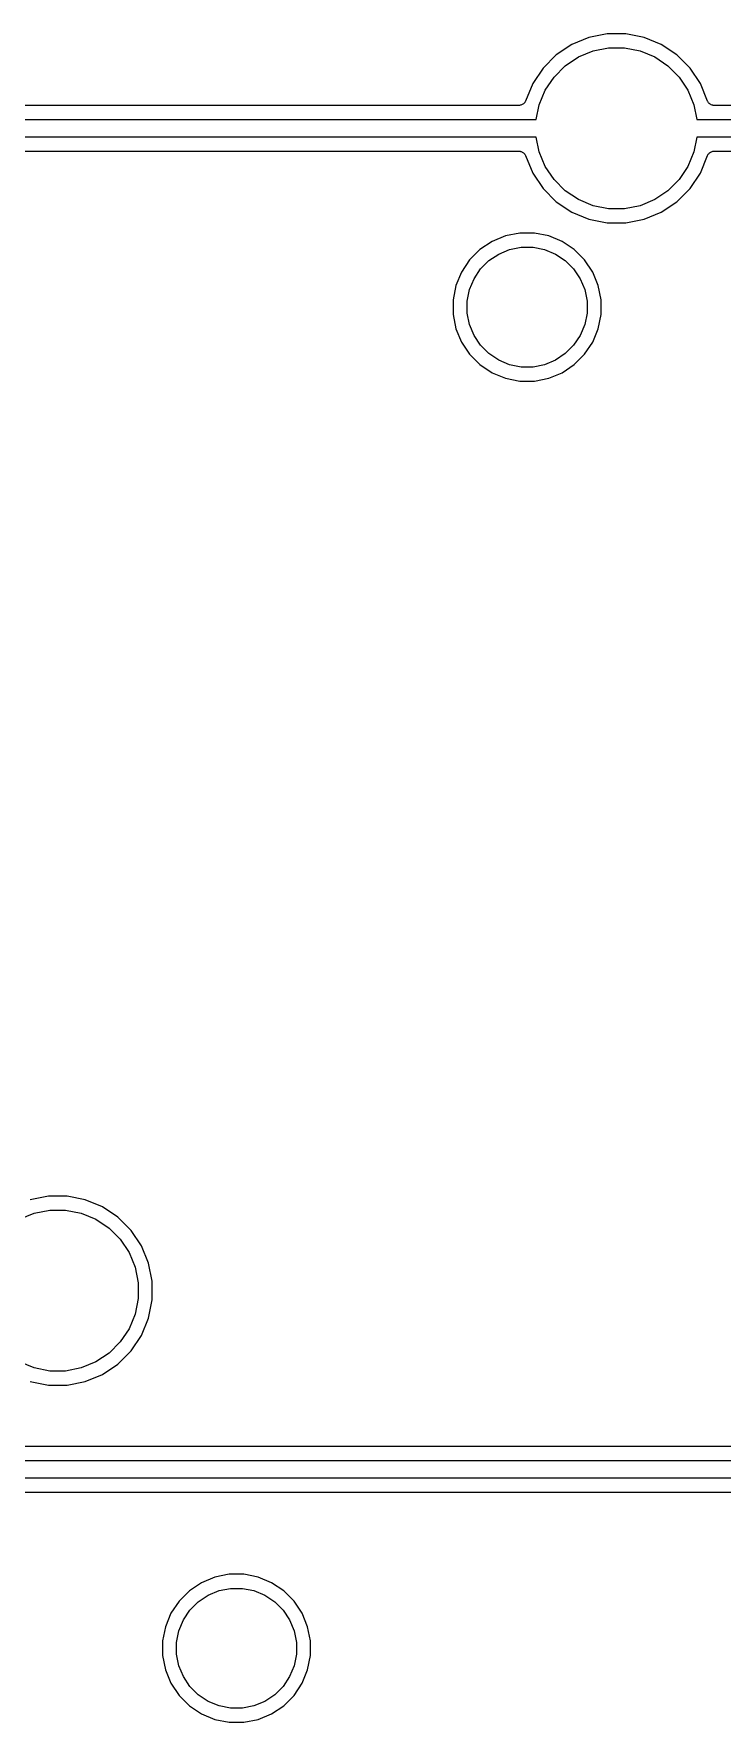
# Model space of a CAD drawing. Extents: x 0.9 to 12.6, y -6.4 to -2.3.
# Drawn here: x 9.649 to 10.034, y -4.354 to -3.41 of the extents above; entities that cross this region are included whole.
import ezdxf

# ---------------------------------------------------------------- set-up
doc = ezdxf.new("R2010")
doc.units = 0
doc.header["$MEASUREMENT"] = 0
doc.layers.add('BLACK', color=7, linetype='CONTINUOUS')

msp = doc.modelspace()

# ---------------------------------------------------------------- linework, layer by layer
at = {"layer": 'BLACK', "linetype": 'CONTINUOUS'}
for p, q in [((9.94995, -3.41564), (9.94129, -3.42143)), ((9.95958, -3.41166), (9.94995, -3.41564)), ((9.96979, -3.40963), (9.95958, -3.41166)), ((9.96187, -3.41923), (9.97057, -3.4175)), ((9.98021, -3.40963), (9.96979, -3.40963)), ((9.97057, -3.4175), (9.97943, -3.4175)), ((9.97943, -3.4175), (9.98813, -3.41923)), ((9.99042, -3.41166), (9.98021, -3.40963)), ((10, -3.41564), (9.99042, -3.41166)), ((10.0087, -3.42143), (10, -3.41564)), ((9.94129, -3.42143), (9.93393, -3.42879)), ((9.94005, -3.43381), (9.94631, -3.42755)), ((9.94631, -3.42755), (9.95368, -3.42262)), ((9.95368, -3.42262), (9.96187, -3.41923)), ((9.98813, -3.41923), (9.99632, -3.42262)), ((9.99632, -3.42262), (10.0037, -3.42755)), ((10.0037, -3.42755), (10.01, -3.43381)), ((10.0161, -3.42879), (10.0087, -3.42143)), ((9.93393, -3.42879), (9.92814, -3.43745)), ((9.93512, -3.44118), (9.94005, -3.43381)), ((10.01, -3.43381), (10.0149, -3.44118)), ((10.0219, -3.43745), (10.0161, -3.42879)), ((9.92814, -3.43745), (9.92408, -3.44727)), ((9.93173, -3.44937), (9.93512, -3.44118)), ((10.0149, -3.44118), (10.0183, -3.44937)), ((10.0259, -3.44727), (10.0219, -3.43745)), ((9.92044, -3.4497), (9.27956, -3.4497)), ((9.92081, -3.44967), (9.92044, -3.4497)), ((9.92117, -3.44964), (9.92081, -3.44967)), ((9.92119, -3.44963), (9.92117, -3.44964)), ((9.9212, -3.44963), (9.92119, -3.44963)), ((9.92156, -3.44952), (9.9212, -3.44963)), ((9.92191, -3.44942), (9.92156, -3.44952)), ((9.92192, -3.44941), (9.92191, -3.44942)), ((9.92194, -3.44941), (9.92192, -3.44941)), ((9.92226, -3.44923), (9.92194, -3.44941)), ((9.92259, -3.44907), (9.92226, -3.44923)), ((9.9226, -3.44905), (9.92259, -3.44907)), ((9.92262, -3.44905), (9.9226, -3.44905)), ((9.9229, -3.44882), (9.92262, -3.44905)), ((9.92319, -3.44859), (9.9229, -3.44882)), ((9.9232, -3.44857), (9.92319, -3.44859)), ((9.92321, -3.44856), (9.9232, -3.44857)), ((9.92345, -3.44828), (9.92321, -3.44856)), ((9.92368, -3.448), (9.92345, -3.44828)), ((9.92369, -3.44798), (9.92368, -3.448)), ((9.9237, -3.44797), (9.92369, -3.44798)), ((9.92388, -3.44765), (9.9237, -3.44797)), ((9.92405, -3.44732), (9.92388, -3.44765)), ((9.92407, -3.44729), (9.92405, -3.44732)), ((9.92408, -3.44727), (9.92407, -3.44729)), ((9.92407, -3.44729), (9.92407, -3.44729)), ((9.92407, -3.44729), (9.92407, -3.44729)), ((9.9301, -3.45758), (9.93173, -3.44937)), ((10.0183, -3.44937), (10.0199, -3.45758)), ((10.0261, -3.4476), (10.0259, -3.44727)), ((10.0263, -3.44792), (10.0261, -3.4476)), ((10.0263, -3.44794), (10.0263, -3.44792)), ((10.0263, -3.44795), (10.0263, -3.44794)), ((10.0265, -3.44824), (10.0263, -3.44795)), ((10.0267, -3.44852), (10.0265, -3.44824)), ((10.0268, -3.44853), (10.0267, -3.44852)), ((10.0268, -3.44855), (10.0268, -3.44853)), ((10.0271, -3.44878), (10.0268, -3.44855)), ((10.0273, -3.44902), (10.0271, -3.44878)), ((10.0274, -3.44902), (10.0273, -3.44902)), ((10.0274, -3.44904), (10.0274, -3.44902)), ((10.0277, -3.44921), (10.0274, -3.44904)), ((10.028, -3.44939), (10.0277, -3.44921)), ((10.028, -3.4494), (10.028, -3.44939)), ((10.028, -3.44939), (10.028, -3.44939)), ((10.0284, -3.44951), (10.028, -3.4494)), ((10.0287, -3.44962), (10.0284, -3.44951)), ((10.0288, -3.44962), (10.0287, -3.44962)), ((10.0288, -3.44963), (10.0288, -3.44962)), ((10.0291, -3.44966), (10.0288, -3.44963)), ((10.0295, -3.4497), (10.0291, -3.44966)), ((10.0296, -3.4497), (10.0295, -3.4497)), ((10.0295, -3.4497), (10.0295, -3.4497)), ((10.0295, -3.4497), (10.0295, -3.4497)), ((10.0295, -3.4497), (10.0295, -3.4497)), ((10.6704, -3.4497), (10.0296, -3.4497)), ((9.2699, -3.45758), (9.9301, -3.45758)), ((10.0199, -3.45758), (10.6801, -3.45758)), ((9.9301, -3.46742), (9.2699, -3.46742)), ((9.93173, -3.47563), (9.9301, -3.46742)), ((10.0199, -3.46742), (10.0183, -3.47563)), ((10.6801, -3.46742), (10.0199, -3.46742)), ((9.40997, -3.4753), (9.92044, -3.4753)), ((9.92044, -3.4753), (9.92046, -3.4753)), ((9.92046, -3.4753), (9.92046, -3.4753)), ((9.92046, -3.4753), (9.92046, -3.4753)), ((9.92046, -3.4753), (9.92049, -3.4753)), ((9.92049, -3.4753), (9.92086, -3.47534)), ((9.92086, -3.47534), (9.92122, -3.47537)), ((9.92122, -3.47537), (9.92124, -3.47538)), ((9.92124, -3.47538), (9.92126, -3.47538)), ((9.92126, -3.47538), (9.92161, -3.47549)), ((9.92161, -3.47549), (9.92196, -3.4756)), ((9.92196, -3.4756), (9.92197, -3.47561)), ((9.92197, -3.47561), (9.92199, -3.47561)), ((9.92199, -3.47561), (9.92231, -3.47579)), ((9.92231, -3.47579), (9.92263, -3.47596)), ((9.92263, -3.47596), (9.92265, -3.47598)), ((9.92265, -3.47598), (9.92266, -3.47598)), ((9.92266, -3.47598), (9.92294, -3.47622)), ((9.92294, -3.47622), (9.92323, -3.47645)), ((9.92323, -3.47645), (9.92324, -3.47647)), ((9.92324, -3.47647), (9.92325, -3.47648)), ((9.92325, -3.47648), (9.92348, -3.47676)), ((9.92348, -3.47676), (9.92371, -3.47705)), ((9.92371, -3.47705), (9.92372, -3.47706)), ((9.92372, -3.47706), (9.92373, -3.47708)), ((9.92373, -3.47708), (9.9239, -3.4774)), ((9.9239, -3.4774), (9.92408, -3.47773)), ((9.92408, -3.47773), (9.92814, -3.48755)), ((9.93512, -3.48382), (9.93173, -3.47563)), ((9.94005, -3.49119), (9.93512, -3.48382)), ((10.0149, -3.48382), (10.01, -3.49119)), ((10.0183, -3.47563), (10.0149, -3.48382)), ((10.0219, -3.48755), (10.0259, -3.47773)), ((10.0259, -3.47768), (10.0261, -3.47735)), ((10.0259, -3.47771), (10.0259, -3.47768)), ((10.0259, -3.47773), (10.0259, -3.47771)), ((10.0259, -3.47771), (10.0259, -3.47771)), ((10.0259, -3.47771), (10.0259, -3.47771)), ((10.0261, -3.47735), (10.0263, -3.47703)), ((10.0263, -3.477), (10.0266, -3.47672)), ((10.0263, -3.47702), (10.0263, -3.477)), ((10.0263, -3.47703), (10.0263, -3.47702)), ((10.0266, -3.47672), (10.0268, -3.47644)), ((10.0268, -3.47641), (10.0271, -3.47618)), ((10.0268, -3.47643), (10.0268, -3.47641)), ((10.0268, -3.47644), (10.0268, -3.47643)), ((10.0271, -3.47618), (10.0274, -3.47595)), ((10.0274, -3.47593), (10.0277, -3.47576)), ((10.0274, -3.47594), (10.0274, -3.47593)), ((10.0274, -3.47595), (10.0274, -3.47594)), ((10.0277, -3.47576), (10.0281, -3.47559)), ((10.0281, -3.47558), (10.0284, -3.47548)), ((10.0281, -3.47559), (10.0281, -3.47558)), ((10.0281, -3.47559), (10.0281, -3.47559)), ((10.0284, -3.47548), (10.0288, -3.47537)), ((10.0288, -3.47536), (10.0292, -3.47533)), ((10.0288, -3.47537), (10.0288, -3.47536)), ((10.0288, -3.47537), (10.0288, -3.47537)), ((10.0292, -3.47533), (10.0296, -3.4753)), ((10.0296, -3.4753), (10.09, -3.4753)), ((9.92814, -3.48755), (9.93393, -3.49621)), ((9.94631, -3.49745), (9.94005, -3.49119)), ((10.01, -3.49119), (10.0037, -3.49745)), ((10.0161, -3.49621), (10.0219, -3.48755)), ((9.93393, -3.49621), (9.94129, -3.50357)), ((9.95368, -3.50238), (9.94631, -3.49745)), ((9.96187, -3.50577), (9.95368, -3.50238)), ((9.99632, -3.50238), (9.98813, -3.50577)), ((10.0037, -3.49745), (9.99632, -3.50238)), ((10.0087, -3.50357), (10.0161, -3.49621)), ((9.94129, -3.50357), (9.94995, -3.50936)), ((9.94995, -3.50936), (9.95958, -3.51334)), ((9.97057, -3.5075), (9.96187, -3.50577)), ((9.97943, -3.5075), (9.97057, -3.5075)), ((9.98813, -3.50577), (9.97943, -3.5075)), ((9.99042, -3.51334), (10, -3.50936)), ((10, -3.50936), (10.0087, -3.50357)), ((9.92093, -3.52113), (9.91293, -3.52272)), ((9.92907, -3.52113), (9.92093, -3.52113)), ((9.93707, -3.52272), (9.92907, -3.52113)), ((9.95958, -3.51334), (9.96979, -3.51537)), ((9.96979, -3.51537), (9.98021, -3.51537)), ((9.98021, -3.51537), (9.99042, -3.51334)), ((9.89863, -3.53036), (9.89286, -3.53613)), ((9.9054, -3.52583), (9.89863, -3.53036)), ((9.91293, -3.52272), (9.9054, -3.52583)), ((9.90913, -3.53281), (9.91523, -3.53029)), ((9.91523, -3.53029), (9.9217, -3.529)), ((9.9217, -3.529), (9.9283, -3.529)), ((9.9283, -3.529), (9.93477, -3.53029)), ((9.93477, -3.53029), (9.94087, -3.53281)), ((9.9446, -3.52583), (9.93707, -3.52272)), ((9.95137, -3.53036), (9.9446, -3.52583)), ((9.95714, -3.53613), (9.95137, -3.53036)), ((9.89286, -3.53613), (9.88833, -3.5429)), ((9.89898, -3.54114), (9.90364, -3.53648)), ((9.90364, -3.53648), (9.90913, -3.53281)), ((9.94087, -3.53281), (9.94636, -3.53648)), ((9.94636, -3.53648), (9.95102, -3.54114)), ((9.96167, -3.5429), (9.95714, -3.53613)), ((9.88833, -3.5429), (9.88522, -3.55043)), ((9.89279, -3.55273), (9.89531, -3.54663)), ((9.89531, -3.54663), (9.89898, -3.54114)), ((9.95102, -3.54114), (9.95469, -3.54663)), ((9.95469, -3.54663), (9.95721, -3.55273)), ((9.96478, -3.55043), (9.96167, -3.5429)), ((9.88522, -3.55043), (9.88363, -3.55843)), ((9.88363, -3.55843), (9.88363, -3.56657)), ((9.8915, -3.5592), (9.89279, -3.55273)), ((9.8915, -3.5658), (9.8915, -3.5592)), ((9.95721, -3.55273), (9.9585, -3.5592)), ((9.9585, -3.5592), (9.9585, -3.5658)), ((9.96637, -3.55843), (9.96478, -3.55043)), ((9.96637, -3.56657), (9.96637, -3.55843)), ((9.88363, -3.56657), (9.88522, -3.57457)), ((9.89279, -3.57227), (9.8915, -3.5658)), ((9.9585, -3.5658), (9.95721, -3.57227)), ((9.96478, -3.57457), (9.96637, -3.56657)), ((9.88522, -3.57457), (9.88833, -3.5821)), ((9.89531, -3.57837), (9.89279, -3.57227)), ((9.89898, -3.58385), (9.89531, -3.57837)), ((9.95469, -3.57837), (9.95102, -3.58385)), ((9.95721, -3.57227), (9.95469, -3.57837)), ((9.96167, -3.5821), (9.96478, -3.57457)), ((9.88833, -3.5821), (9.89286, -3.58887)), ((9.90364, -3.58852), (9.89898, -3.58385)), ((9.95102, -3.58385), (9.94636, -3.58852)), ((9.95714, -3.58887), (9.96167, -3.5821)), ((9.89286, -3.58887), (9.89863, -3.59464)), ((9.89863, -3.59464), (9.9054, -3.59917)), ((9.90913, -3.59219), (9.90364, -3.58852)), ((9.91523, -3.59471), (9.90913, -3.59219)), ((9.9217, -3.596), (9.91523, -3.59471)), ((9.9283, -3.596), (9.9217, -3.596)), ((9.93477, -3.59471), (9.9283, -3.596)), ((9.94087, -3.59219), (9.93477, -3.59471)), ((9.94636, -3.58852), (9.94087, -3.59219)), ((9.9446, -3.59917), (9.95137, -3.59464)), ((9.95137, -3.59464), (9.95714, -3.58887)), ((9.9054, -3.59917), (9.91293, -3.60228)), ((9.91293, -3.60228), (9.92093, -3.60387)), ((9.92093, -3.60387), (9.92907, -3.60387)), ((9.92907, -3.60387), (9.93707, -3.60228)), ((9.93707, -3.60228), (9.9446, -3.59917)), ((9.65729, -4.05963), (9.64708, -4.06166)), ((9.66771, -4.05963), (9.65729, -4.05963)), ((9.67792, -4.06166), (9.66771, -4.05963)), ((9.64118, -4.07262), (9.64937, -4.06923)), ((9.64937, -4.06923), (9.65807, -4.0675)), ((9.65807, -4.0675), (9.66693, -4.0675)), ((9.66693, -4.0675), (9.67563, -4.06923)), ((9.67563, -4.06923), (9.68382, -4.07262)), ((9.68755, -4.06564), (9.67792, -4.06166)), ((9.69621, -4.07143), (9.68755, -4.06564)), ((9.68382, -4.07262), (9.69119, -4.07755)), ((9.69119, -4.07755), (9.69745, -4.08381)), ((9.70357, -4.07879), (9.69621, -4.07143)), ((9.70936, -4.08745), (9.70357, -4.07879)), ((9.69745, -4.08381), (9.70238, -4.09118)), ((9.71334, -4.09708), (9.70936, -4.08745)), ((9.70238, -4.09118), (9.70577, -4.09937)), ((9.71537, -4.10729), (9.71334, -4.09708)), ((9.70577, -4.09937), (9.7075, -4.10807)), ((9.71537, -4.11771), (9.71537, -4.10729)), ((9.7075, -4.10807), (9.7075, -4.11693)), ((9.70577, -4.12563), (9.70238, -4.13382)), ((9.7075, -4.11693), (9.70577, -4.12563)), ((9.71334, -4.12792), (9.71537, -4.11771)), ((9.70238, -4.13382), (9.69745, -4.14119)), ((9.70936, -4.13755), (9.71334, -4.12792)), ((9.69745, -4.14119), (9.69119, -4.14745)), ((9.70357, -4.14621), (9.70936, -4.13755)), ((9.64937, -4.15577), (9.64118, -4.15238)), ((9.68382, -4.15238), (9.67563, -4.15577)), ((9.69119, -4.14745), (9.68382, -4.15238)), ((9.68755, -4.15936), (9.69621, -4.15357)), ((9.69621, -4.15357), (9.70357, -4.14621)), ((9.64708, -4.16334), (9.65729, -4.16537)), ((9.65807, -4.1575), (9.64937, -4.15577)), ((9.66693, -4.1575), (9.65807, -4.1575)), ((9.67563, -4.15577), (9.66693, -4.1575)), ((9.66771, -4.16537), (9.67792, -4.16334)), ((9.67792, -4.16334), (9.68755, -4.15936)), ((9.65729, -4.16537), (9.66771, -4.16537)), ((10.1079, -4.1997), (9.46706, -4.1997)), ((9.4574, -4.20758), (10.1176, -4.20758)), ((10.1176, -4.21742), (9.4574, -4.21742)), ((9.59747, -4.2253), (10.1079, -4.2253)), ((9.7429, -4.27583), (9.73613, -4.28036)), ((9.75043, -4.27272), (9.7429, -4.27583)), ((9.75843, -4.27113), (9.75043, -4.27272)), ((9.76657, -4.27113), (9.75843, -4.27113)), ((9.77457, -4.27272), (9.76657, -4.27113)), ((9.7821, -4.27583), (9.77457, -4.27272)), ((9.78887, -4.28036), (9.7821, -4.27583)), ((9.73036, -4.28613), (9.72583, -4.2929)), ((9.73613, -4.28036), (9.73036, -4.28613)), ((9.73648, -4.29115), (9.74114, -4.28648)), ((9.74114, -4.28648), (9.74663, -4.28281)), ((9.74663, -4.28281), (9.75273, -4.28029)), ((9.75273, -4.28029), (9.7592, -4.279)), ((9.7592, -4.279), (9.7658, -4.279)), ((9.7658, -4.279), (9.77227, -4.28029)), ((9.77227, -4.28029), (9.77837, -4.28281)), ((9.77837, -4.28281), (9.78385, -4.28648)), ((9.78385, -4.28648), (9.78852, -4.29115)), ((9.79464, -4.28613), (9.78887, -4.28036)), ((9.79917, -4.2929), (9.79464, -4.28613)), ((9.72583, -4.2929), (9.72272, -4.30043)), ((9.73281, -4.29663), (9.73648, -4.29115)), ((9.78852, -4.29115), (9.79219, -4.29663)), ((9.80228, -4.30043), (9.79917, -4.2929)), ((9.72272, -4.30043), (9.72113, -4.30843)), ((9.729, -4.3092), (9.73029, -4.30273)), ((9.73029, -4.30273), (9.73281, -4.29663)), ((9.79219, -4.29663), (9.79471, -4.30273)), ((9.79471, -4.30273), (9.796, -4.3092)), ((9.80387, -4.30843), (9.80228, -4.30043)), ((9.72113, -4.30843), (9.72113, -4.31657)), ((9.729, -4.3158), (9.729, -4.3092)), ((9.796, -4.3092), (9.796, -4.3158)), ((9.80387, -4.31657), (9.80387, -4.30843)), ((9.72113, -4.31657), (9.72272, -4.32457)), ((9.72272, -4.32457), (9.72583, -4.3321)), ((9.73029, -4.32227), (9.729, -4.3158)), ((9.73281, -4.32837), (9.73029, -4.32227)), ((9.79471, -4.32227), (9.79219, -4.32837)), ((9.796, -4.3158), (9.79471, -4.32227)), ((9.79917, -4.3321), (9.80228, -4.32457)), ((9.80228, -4.32457), (9.80387, -4.31657)), ((9.72583, -4.3321), (9.73036, -4.33887)), ((9.73648, -4.33385), (9.73281, -4.32837)), ((9.74114, -4.33852), (9.73648, -4.33385)), ((9.78852, -4.33385), (9.78385, -4.33852)), ((9.79219, -4.32837), (9.78852, -4.33385)), ((9.79464, -4.33887), (9.79917, -4.3321)), ((9.73036, -4.33887), (9.73613, -4.34464)), ((9.74663, -4.34219), (9.74114, -4.33852)), ((9.75273, -4.34471), (9.74663, -4.34219)), ((9.77837, -4.34219), (9.77227, -4.34471)), ((9.78385, -4.33852), (9.77837, -4.34219)), ((9.78887, -4.34464), (9.79464, -4.33887)), ((9.73613, -4.34464), (9.7429, -4.34917)), ((9.7429, -4.34917), (9.75043, -4.35228)), ((9.75043, -4.35228), (9.75843, -4.35387)), ((9.7592, -4.346), (9.75273, -4.34471)), ((9.7658, -4.346), (9.7592, -4.346)), ((9.77227, -4.34471), (9.7658, -4.346)), ((9.76657, -4.35387), (9.77457, -4.35228)), ((9.77457, -4.35228), (9.7821, -4.34917)), ((9.7821, -4.34917), (9.78887, -4.34464)), ((9.75843, -4.35387), (9.76657, -4.35387))]:
    msp.add_line(p, q, dxfattribs=at)

doc.saveas('drawing.dxf')
